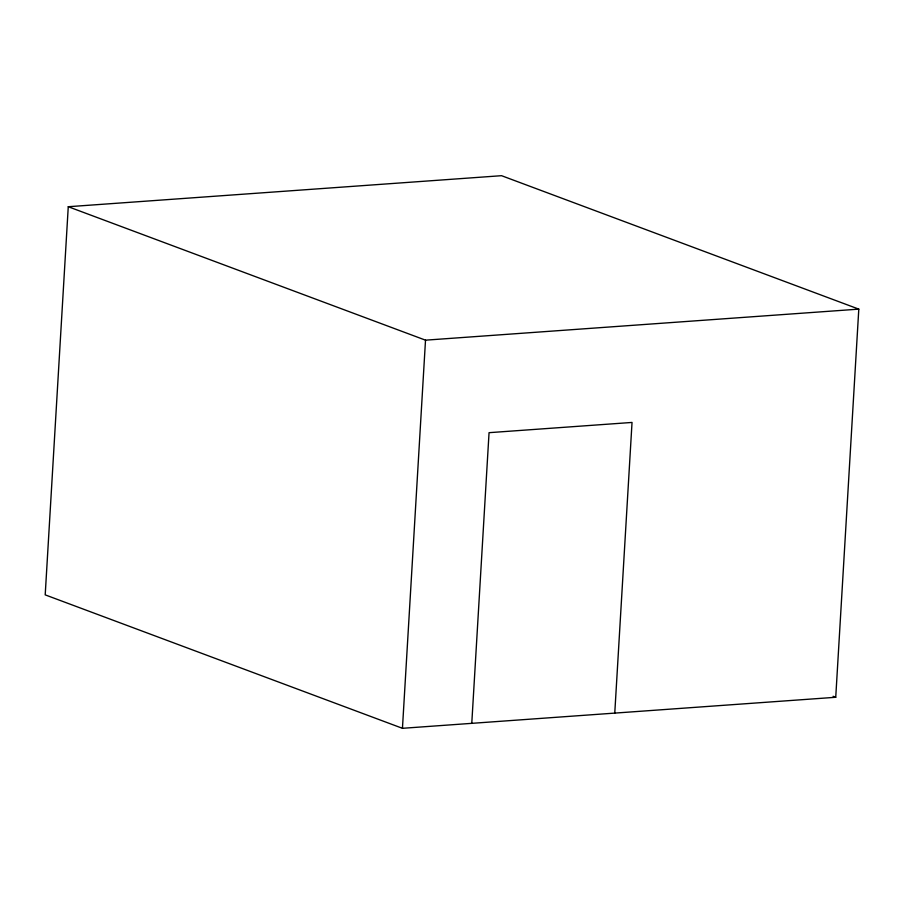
<?xml version="1.0" encoding="UTF-8"?>
<svg xmlns="http://www.w3.org/2000/svg" width="904" height="904" viewBox="0 0 904 904"><rect width="100%" height="100%" fill="white"/><g stroke="black" fill="none" stroke-linecap="round" stroke-linejoin="round"><path stroke-width="1.36" d="M68.263 206.722L45.2 594.866L402.449 728.308L835.737 697.278L858.8 309.134L501.55 175.692L68.263 206.722L425.513 340.164L858.8 309.134M402.449 728.308L425.513 340.164M471.775 723.336L489.053 432.677L632.032 422.439L614.765 713.098M833.092 696.283L835.737 697.278"/></g></svg>
